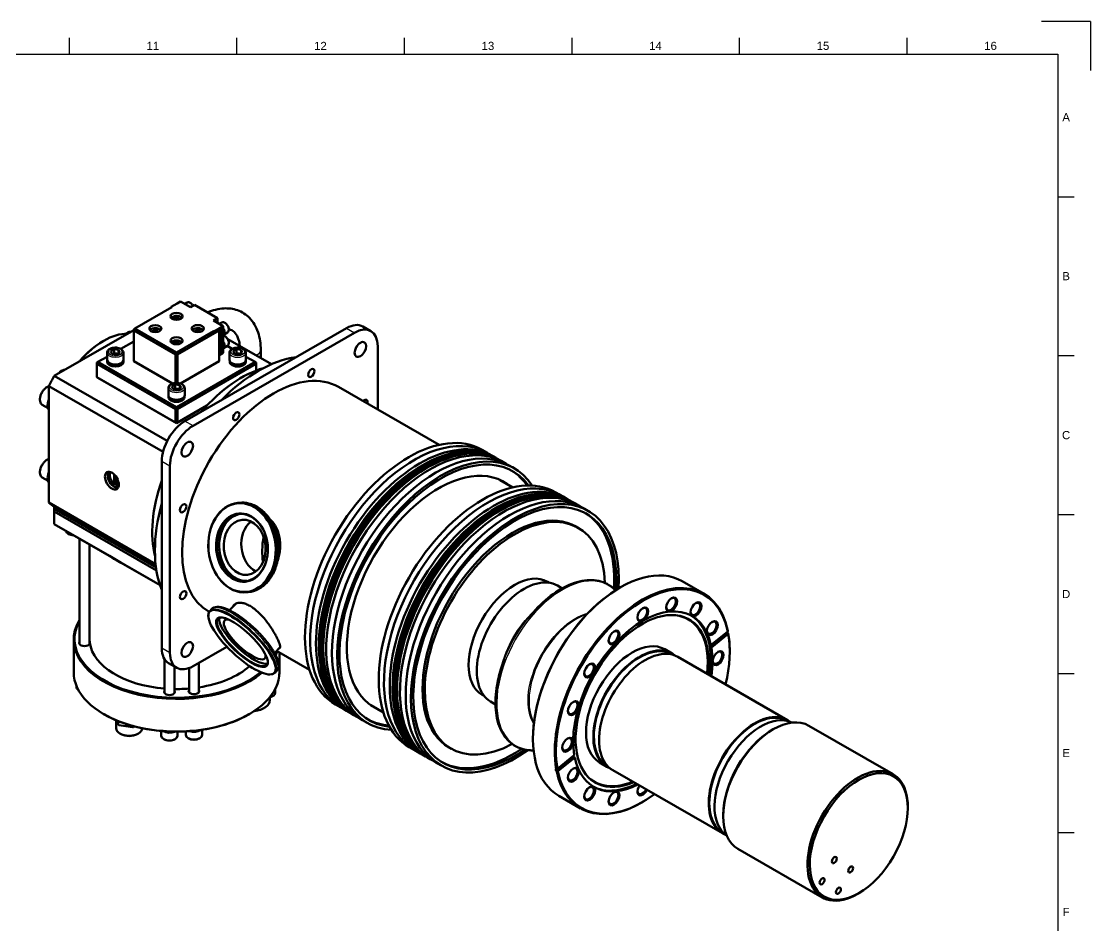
# Model space of a CAD drawing. Header units: millimetres. Extents: x 0 to 841, y 0 to 594.
# Drawn here: x 513.5 to 841, y 317.2 to 594 of the extents above; entities that cross this region are included whole.
import ezdxf
from ezdxf.enums import TextEntityAlignment as Align

# ---------------------------------------------------------------- set-up
doc = ezdxf.new("R2010")
doc.units = ezdxf.units.MM
doc.header["$LTSCALE"] = 0.75
for name, color, linetype, lineweight in [('Border', 7, 'Continuous', 25), ('Visible', 7, 'Continuous', 50), ('Visible Narrow', 7, 'Continuous', 25)]:
    doc.layers.add(name, color=color, linetype=linetype, lineweight=lineweight)
doc.styles.add('FusionTitle', font='')
doc.styles.get('FusionTitle').set_extended_font_data('Arial Unicode MS')

# ---------------------------------------------------------------- blocks, each defined once
blk = doc.blocks.new('ISO_A1_SHEET')
at = {"layer": 'Border'}
for p, q in [((841, 594), (826, 594)), ((841, 594), (841, 579)), ((528.125, 589), (528.125, 584)), ((579.4375, 589), (579.4375, 584)), ((630.75, 589), (630.75, 584)), ((682.0625, 589), (682.0625, 584)), ((733.375, 589), (733.375, 584)), ((784.6875, 589), (784.6875, 584)), ((20, 584), (831, 584)), ((831, 584), (831, 10)), ((831, 540.333333), (836, 540.333333)), ((831, 491.666666), (836, 491.666666)), ((831, 443), (836, 443)), ((831, 394.333333), (836, 394.333333)), ((831, 345.666667), (836, 345.666667))]:
    blk.add_line(p, q, dxfattribs=at)
at = {"layer": 'Border', "style": 'FusionTitle'}
for s, p in [('11', (553.78125, 586.5)), ('12', (605.09375, 586.5)), ('13', (656.40625, 586.5)), ('14', (707.71875, 586.5)), ('15', (759.03125, 586.5)), ('16', (810.34375, 586.5)), ('A', (833.5, 564.666666)), ('B', (833.5, 516)), ('C', (833.5, 467.333333)), ('D', (833.5, 418.666667)), ('E', (833.5, 370)), ('F', (833.5, 321.333333))]:
    blk.add_text(s, height=2.5, dxfattribs=at).set_placement(p, align=Align.MIDDLE)

msp = doc.modelspace()

# ---------------------------------------------------------------- linework, layer by layer
at = {"layer": 'Visible', "extrusion": (-0.707107, -0.407196, 0.578093)}
for p, q in [((561.19, 507.59), (562.25, 508.2)), ((562.25, 508.2), (565.26, 506.47)), ((563.51, 507.47), (564.24, 507.89)), ((559.6, 506.47), (548.29, 499.95)), ((559.42, 506.57), (561.19, 507.59)), ((559.6, 506.47), (559.42, 506.57)), ((559.42, 506.36), (559.42, 506.57)), ((565.26, 506.47), (566.5, 507.18)), ((566.5, 507.18), (573.57, 503.11)), ((560.33, 503.22), (560.21, 502.73)), ((560.21, 502.73), (560.27, 502.7)), ((561.13, 503.41), (560.33, 503.22)), ((560.33, 503.22), (560.33, 502.69)), ((561.13, 503.41), (561.13, 502.62)), ((561.82, 503.1), (561.13, 503.41)), ((561.72, 502.69), (561.82, 503.1)), ((573.57, 503.11), (572.33, 502.39)), ((572.33, 502.39), (575.33, 500.66)), ((573.57, 501.68), (573.57, 503.11)), ((574.12, 501.36), (574.85, 501.79)), ((523.58, 485.46), (547.93, 499.49)), ((547.93, 499.75), (548.29, 499.95)), ((547.93, 499.34), (547.93, 499.75)), ((560.66, 492.01), (547.93, 499.34)), ((547.93, 499.34), (547.93, 489.94)), ((548.29, 499.95), (561.02, 492.62)), ((553.83, 499.48), (553.71, 498.99)), ((553.71, 498.99), (553.77, 498.96)), ((554.63, 499.67), (553.83, 499.48)), ((553.83, 499.48), (553.83, 498.95)), ((554.63, 499.67), (554.63, 498.87)), ((555.32, 499.36), (554.63, 499.67)), ((555.22, 498.95), (555.32, 499.36)), ((561.02, 492.62), (572.33, 499.14)), ((574.1, 499.34), (561.37, 492.01)), ((613.09, 500.1), (563.6, 471.6)), ((615.57, 498.67), (566.07, 470.17)), ((566.83, 499.48), (566.71, 498.99)), ((566.71, 498.99), (566.77, 498.96)), ((567.63, 499.67), (566.83, 499.48)), ((566.83, 499.48), (566.83, 498.95)), ((567.63, 499.67), (567.63, 498.87)), ((568.32, 499.36), (567.63, 499.67)), ((568.22, 498.95), (568.32, 499.36)), ((572.51, 499.03), (572.33, 499.14)), ((572.33, 499.14), (572.51, 498.83)), ((574.27, 500.05), (572.51, 499.03)), ((572.51, 498.83), (574.1, 499.75)), ((572.51, 499.03), (572.51, 498.83)), ((574.1, 499.75), (574.1, 499.34)), ((574.1, 489.94), (574.1, 499.34)), ((575.33, 500.66), (574.27, 500.05)), ((574.63, 499.85), (574.27, 500.05)), ((574.27, 491.88), (574.27, 500.05)), ((575.33, 500.26), (574.63, 499.85)), ((574.63, 499.85), (574.63, 492.08)), ((575.33, 500.66), (575.33, 500.26)), ((575.33, 500.26), (575.33, 492.49)), ((575.56, 499.45), (575.33, 499.47)), ((575.36, 498.04), (576.6, 498.75)), ((618.08, 500.59), (620.56, 499.16)), ((538.5, 496.08), (538.68, 496.19)), ((547.93, 496.04), (543.93, 493.74)), ((560.33, 495.74), (560.21, 495.24)), ((560.21, 495.24), (560.27, 495.22)), ((561.13, 495.92), (560.33, 495.74)), ((560.33, 495.74), (560.33, 495.2)), ((561.13, 495.92), (561.13, 495.13)), ((561.82, 495.62), (561.13, 495.92)), ((561.72, 495.21), (561.82, 495.62)), ((575.56, 495.36), (575.33, 495.39)), ((575.36, 493.95), (576.6, 494.66)), ((578.1, 493.74), (576.54, 494.63)), ((576.71, 496.71), (590.07, 489.02)), ((622.64, 475.18), (622.64, 494.57)), ((539.77, 491.34), (536.97, 489.73)), ((539.77, 490.39), (539.77, 492.53)), ((541.89, 493.64), (540.87, 493.05)), ((540.87, 493.05), (541.25, 492.25)), ((541.25, 492.25), (542.64, 492.04)), ((541.89, 492.41), (541.53, 492.21)), ((543.29, 493.43), (541.89, 493.64)), ((541.89, 492.41), (541.89, 493.64)), ((542.59, 492.31), (541.89, 492.41)), ((542.59, 492.31), (543, 492.24)), ((542.64, 492.04), (543.66, 492.62)), ((543.66, 492.62), (543.29, 493.43)), ((543.29, 492.41), (543.29, 493.43)), ((544.77, 490.39), (544.77, 492.53)), ((561.02, 492.21), (560.66, 492.01)), ((560.66, 483.32), (560.66, 492.01)), ((561.02, 492.62), (561.02, 492.21)), ((561.37, 492.01), (561.02, 492.21)), ((561.37, 492.01), (561.37, 483.32)), ((574.1, 491.78), (574.27, 491.88)), ((574.27, 491.88), (575.33, 492.49)), ((574.27, 491.88), (574.63, 492.08)), ((574.63, 492.08), (575.33, 492.49)), ((575.33, 492.49), (575.33, 492.49)), ((577.27, 490.39), (577.27, 492.53)), ((579.39, 493.64), (578.37, 493.05)), ((578.37, 493.05), (578.75, 492.25)), ((578.75, 492.25), (580.14, 492.04)), ((579.39, 492.41), (579.03, 492.21)), ((580.79, 493.43), (579.39, 493.64)), ((579.39, 492.41), (579.39, 493.64)), ((580.09, 492.31), (579.39, 492.41)), ((580.09, 492.31), (580.5, 492.24)), ((580.14, 492.04), (581.16, 492.62)), ((581.16, 492.62), (580.79, 493.43)), ((580.79, 492.41), (580.79, 493.43)), ((582.27, 490.39), (582.27, 492.53)), ((585.06, 489.73), (582.27, 491.34)), ((586.82, 493.36), (586.82, 490.89)), ((536.97, 489.73), (536.62, 489.53)), ((536.62, 489.12), (536.62, 489.53)), ((560.66, 475.27), (536.62, 489.12)), ((536.62, 489.12), (536.62, 485.03)), ((536.97, 489.73), (561.02, 475.89)), ((539.8, 490.16), (539.8, 489.73)), ((544.74, 490.16), (544.74, 489.73)), ((547.93, 489.94), (547.93, 489.94)), ((559.76, 483.12), (547.93, 489.94)), ((547.93, 489.94), (548.29, 489.73)), ((559.76, 483.12), (548.29, 489.73)), ((561.02, 475.89), (585.06, 489.73)), ((585.41, 489.12), (561.37, 475.27)), ((574.1, 489.94), (562.27, 483.12)), ((573.74, 489.73), (562.27, 483.12)), ((573.74, 489.73), (574.1, 489.94)), ((574.1, 489.94), (574.1, 489.94)), ((577.3, 490.16), (577.3, 489.73)), ((582.24, 490.16), (582.24, 489.73)), ((585.41, 489.53), (585.06, 489.73)), ((585.41, 489.53), (585.41, 489.12)), ((585.41, 487.1), (585.41, 489.12)), ((558.17, 465.54), (523.58, 485.46)), ((536.62, 485.03), (536.62, 485.03)), ((536.62, 485.03), (560.66, 471.19)), ((536.62, 485.03), (536.97, 484.83)), ((561.02, 470.98), (536.97, 484.83)), ((556.9, 462.2), (521.95, 482.33)), ((521.95, 446.65), (521.95, 482.33)), ((558.52, 479.59), (558.52, 481.73)), ((560.64, 482.84), (559.62, 482.26)), ((559.62, 482.26), (560, 481.45)), ((560, 481.45), (561.39, 481.24)), ((560.64, 481.62), (560.28, 481.41)), ((562.04, 482.63), (560.64, 482.84)), ((560.64, 481.62), (560.64, 482.84)), ((561.34, 481.51), (560.64, 481.62)), ((561.34, 481.51), (561.75, 481.45)), ((561.39, 481.24), (562.41, 481.83)), ((562.41, 481.83), (562.04, 482.63)), ((562.04, 481.61), (562.04, 482.63)), ((563.52, 479.59), (563.52, 481.73)), ((610.66, 482.08), (641.46, 464.34)), ((558.55, 479.37), (558.55, 478.93)), ((563.49, 479.37), (563.49, 478.93)), ((521.72, 475.6), (519.9, 476.64)), ((521.95, 475.73), (521.66, 475.56)), ((561.02, 475.48), (560.66, 475.27)), ((560.66, 471.19), (560.66, 475.27)), ((570.35, 476.35), (561.02, 470.98)), ((561.02, 475.89), (561.02, 475.48)), ((561.37, 475.27), (561.02, 475.48)), ((561.37, 471.19), (570.35, 476.36)), ((561.37, 475.27), (561.37, 471.19)), ((560.66, 471.19), (561.02, 470.98)), ((561.02, 470.98), (561.37, 471.19)), ((561.02, 470.98), (561.02, 470.98)), ((656.23, 461.89), (654.64, 462.81)), ((556.53, 459.35), (556.53, 402.12)), ((658.89, 460.36), (658, 460.87)), ((660.26, 459.57), (661.15, 459.06)), ((541.93, 452.24), (541.93, 455.29)), ((559, 457.92), (559, 400.69)), ((662.92, 458.04), (664.51, 457.13)), ((521.72, 453.32), (519.9, 454.36)), ((521.95, 453.45), (521.66, 453.28)), ((540.55, 455), (540.55, 455.21)), ((542.46, 452.34), (542.11, 452.14)), ((542.46, 454.67), (542.46, 452.34)), ((542.64, 454.4), (542.64, 451.84)), ((664.05, 451.33), (660.18, 453.56)), ((678.83, 448.88), (677.23, 449.8)), ((554.62, 427.84), (521.95, 446.65)), ((523.54, 444.77), (523.54, 445.48)), ((554.65, 427.57), (523.54, 445.48)), ((579.84, 446.59), (580.36, 446.64)), ((681.48, 447.36), (680.59, 447.86)), ((682.86, 446.56), (683.74, 446.05)), ((523.54, 443.95), (523.54, 444.77)), ((554.74, 426.8), (523.54, 444.77)), ((523.54, 443.95), (523.54, 440.07)), ((554.88, 425.9), (523.54, 443.95)), ((685.51, 445.03), (687.1, 444.12)), ((540.46, 430.32), (523.54, 440.07)), ((556, 421.37), (523.54, 440.07)), ((523.54, 440.07), (523.54, 440.07)), ((683.4, 439.33), (684.1, 438.92)), ((531.35, 435.57), (531.35, 403.31)), ((534.35, 433.84), (534.35, 403.31)), ((534.39, 433.82), (534.39, 404.91)), ((540.46, 430.32), (544.1, 428.23)), ((556, 421.37), (544.1, 428.23)), ((715.91, 422.59), (722.59, 418.75)), ((582.49, 419.21), (583.01, 419.26)), ((674.62, 422.45), (675.2, 422.12)), ((677.7, 421.26), (679.16, 420.42)), ((696.71, 420.57), (696.89, 420.68)), ((571.19, 413.47), (571.71, 414.02)), ((579.14, 415.72), (577.23, 413.7)), ((668.43, 411.06), (670.22, 413.07)), ((570.78, 411.75), (570.77, 411.91)), ((729.85, 406.82), (724.49, 402.5)), ((729.89, 407.2), (724.71, 403.02)), ((730.03, 406.48), (724.84, 402.3)), ((729.85, 406.82), (730.03, 406.72)), ((729.89, 407.44), (729.89, 407.2)), ((730.03, 406.72), (730.03, 406.48)), ((529.52, 404.71), (529.52, 394.73)), ((724.71, 403.02), (724.35, 403.23)), ((566.07, 396.59), (576.42, 402.55)), ((592.75, 402.39), (591.05, 400.6)), ((591.69, 401.26), (601.78, 395.45)), ((592.52, 400.79), (592.52, 394.73)), ((710.58, 401.75), (712.81, 400.46)), ((712.68, 400.25), (712.87, 400.14)), ((724.84, 402.3), (724.49, 402.5)), ((730.47, 401.13), (730.47, 401.33)), ((557.36, 398.75), (557.36, 388.33)), ((558.61, 397.53), (561.08, 396.1)), ((560.36, 396.52), (560.36, 388.33)), ((567.85, 397.61), (567.85, 388.57)), ((661.41, 398.87), (660.57, 396.31)), ((714.57, 399.45), (748.16, 380.1)), ((564.85, 396.01), (564.85, 388.57)), ((589.44, 394.05), (589.6, 394.05)), ((591.14, 394.55), (591.67, 395.1)), ((592.54, 395.2), (592.54, 394.59)), ((530.35, 390.59), (530.35, 390.26)), ((589.64, 387.07), (589.64, 386.22)), ((590.46, 387.38), (590.53, 387.42)), ((591.26, 389.66), (591.26, 388.43)), ((654.66, 387.79), (655.24, 387.46)), ((611.32, 383.9), (609.73, 384.82)), ((624.37, 382.44), (620.51, 384.67)), ((657.24, 385.73), (658.7, 384.89)), ((538.83, 381.85), (538.66, 381.96)), ((542.52, 377.6), (542.52, 380.02)), ((542.66, 379.86), (542.6, 379.99)), ((583.2, 381.85), (583.38, 381.96)), ((613.97, 382.37), (613.09, 382.88)), ((615.35, 381.58), (616.24, 381.07)), ((618, 380.05), (619.59, 379.14)), ((543.22, 378.66), (542.66, 379.86)), ((545.48, 378.23), (543.39, 378.56)), ((547.58, 377.91), (545.48, 378.23)), ((548.14, 378.13), (547.82, 377.95)), ((556.36, 376.73), (556.36, 375.28)), ((568.85, 377.11), (568.85, 375.53)), ((743.43, 377.06), (743.78, 377.26)), ((748.04, 379.89), (748.23, 379.78)), ((754.69, 378.36), (780.5, 363.5)), ((544.04, 375.77), (543.68, 375.97)), ((549, 375.77), (549.36, 375.97)), ((557.15, 374.23), (557.08, 374.27)), ((560.56, 374.23), (560.63, 374.27)), ((561.36, 376.53), (561.36, 375.28)), ((563.85, 376.61), (563.85, 375.53)), ((564.64, 374.47), (564.57, 374.51)), ((568.05, 374.47), (568.12, 374.51)), ((670.19, 374.52), (670.19, 374.32)), ((633.91, 370.89), (632.32, 371.81)), ((644.47, 371.73), (645.18, 371.32)), ((636.56, 369.36), (635.68, 369.87)), ((637.94, 368.57), (638.83, 368.06)), ((640.59, 367.04), (642.19, 366.13)), ((677.28, 364.46), (682.64, 368.78)), ((677.67, 365.12), (682.86, 369.3)), ((677.81, 364.4), (683, 368.58)), ((683, 368.58), (682.64, 368.78)), ((690.62, 367.08), (692.85, 365.8)), ((677.15, 365.19), (677.32, 365.08)), ((677.28, 364.46), (677.46, 364.36)), ((677.32, 365.08), (677.67, 365.12)), ((677.46, 364.36), (677.81, 364.4)), ((692.97, 366.02), (693.16, 365.91)), ((694.61, 364.78), (728.2, 345.44)), ((678.08, 356.91), (684.76, 353.06)), ((703.95, 355.08), (703.78, 354.98)), ((728.46, 351.07), (728.46, 350.66)), ((785.03, 353.1), (785.03, 353.51)), ((728.33, 345.66), (728.51, 345.55)), ((732.98, 340.67), (758.79, 325.8)), ((770.06, 327.11), (769.71, 326.91))]:
    msp.add_line(p, q, dxfattribs=at)
at = {"layer": 'Visible'}
for centre, major_axis, ratio, start_param, end_param in [((561.02, 503.69), (1.87, 0), 0.575862, 3.141593, 9.424778), ((613.09, 491.92), (4.99, 8.67), 0.578093, 0, 0.783464), ((538.74, 477.62), (11.35, 19.71), 0.578093, 0.311839, 1.25509), ((574.49, 499.56), (-0.87, 1.52), 0.578093, 3.113713, 4.744136), ((574.49, 499.56), (-0.82, 1.43), 0.578093, 4.515678, 4.685381), ((574.1, 499.33), (1.73, 2.62), 0.309257, -1.302743, -1.214551), ((574.49, 499.56), (-0.82, 1.43), 0.578093, 3.172468, 4.322019), ((574.49, 499.56), (1.73, 2.62), 0.309257, -1.547645, -1.40821), ((538.57, 477.72), (11.23, 19.5), 0.578093, 0.787332, 1.257659), ((574.49, 495.47), (-0.87, 1.52), 0.578093, 3.113713, 4.744136), ((574.49, 495.47), (-0.82, 1.43), 0.578093, 4.515678, 4.685381), ((574.1, 495.24), (1.73, 2.62), 0.309257, -1.302743, -1.214551), ((574.49, 495.47), (-0.82, 1.43), 0.578093, 3.172468, 4.322019), ((574.49, 495.47), (1.73, 2.62), 0.309257, -1.547645, -1.40821), ((614.86, 494.99), (1.25, 2.17), 0.578093, 4.557578, 4.8672), ((590.82, 447.63), (19.84, 34.45), 0.578093, 0, 3.141418), ((586.22, 450.28), (22.46, 39), 0.578093, 0.416974, 1.149955), ((580.99, 453.29), (19.34, 33.58), 0.578093, 0.537341, 1.248202), ((524.21, 477.91), (1.88, 3.27), 0.578093, 1.797593, 2.470374), ((524.21, 477.91), (1.88, 3.27), 0.578093, 2.643494, 2.910928), ((563.6, 463.42), (4.99, 8.67), 0.578093, 0.783464, 2.354261), ((637.81, 420.57), (22.46, 39), 0.578093, 0, 3.141593), ((640.46, 419.05), (22.46, 39), 0.578093, 0, 3.141593), ((561.83, 464.45), (1.25, 2.17), 0.578093, 4.557578, 4.8672), ((638.69, 420.07), (22.46, 39), 0.578093, -0.039218, 3.180811), ((642.05, 418.13), (22.46, 39), 0.578093, -0.286188, 3.427781), ((642.05, 418.13), (21.96, 38.13), 0.578093, -0.251551, 3.393144), ((524.21, 455.63), (1.88, 3.27), 0.578093, 1.797593, 2.470374), ((541.88, 453.77), (-1.37, 2.38), 0.578093, 0.040991, 3.100602), ((641.34, 418.54), (19.86, 34.49), 0.578093, -0.050131, 3.191723), ((641.34, 418.54), (21.96, 38.13), 0.578093, -0.270321, -0.01604), ((524.21, 455.63), (1.88, 3.27), 0.578093, 2.643494, 2.910928), ((542.81, 454.31), (-1.37, 2.38), 0.578093, 2.162155, 2.269783), ((580.99, 453.29), (19.34, 33.58), 0.578093, 1.887217, 2.604251), ((660.4, 407.56), (22.46, 39), 0.578093, 0, 3.141593), ((663.05, 406.04), (22.46, 39), 0.578093, 0, 3.141593), ((639.93, 419.35), (19.86, 34.49), 0.578093, -0.050131, -0.035472), ((542.28, 454.01), (-1.22, 2.12), 0.578093, 2.566726, 2.997943), ((661.28, 407.06), (22.46, 39), 0.578093, -0.039218, 3.180811), ((541.75, 475.89), (17.72, 30.76), 0.578093, 3.016313, 3.113511), ((586.22, 450.28), (22.46, 39), 0.578093, 1.987053, 2.721469), ((581.08, 432.89), (-1.31, 13.56), 0.754461, 4.712389, 10.995574), ((664.64, 405.12), (22.46, 39), 0.578093, -0.869546, 4.049452), ((664.64, 405.12), (21.96, 38.13), 0.578093, -0.872123, 4.02183), ((663.94, 405.53), (19.46, 33.8), 0.578093, 0, 3.141593), ((664.64, 405.12), (19.46, 33.8), 0.578093, -0.75301, 3.894602), ((581.18, 432.9), (-1, 10.28), 0.754461, -1.570796, 4.712389), ((663.94, 405.53), (21.96, 38.13), 0.578093, -0.8727, -0.01604), ((581.9, 432.97), (-0.82, 8.44), 0.754461, 4.712389, 10.995574), ((696.99, 389.75), (18.91, 32.84), 0.578093, 0, 3.141593), ((667.47, 403.49), (10.23, 17.76), 0.578093, 0, 3.141593), ((703.85, 385.8), (18.79, 32.63), 0.578093, -0.577702, 2.53733), ((703.85, 385.8), (15.06, 26.15), 0.578093, -0.574412, 2.53404), ((712.49, 415.58), (1.05, 1.82), 0.578093, 2.411919, 7.012859), ((719.96, 414.11), (1.05, 1.82), 0.578093, 2.411919, 7.012859), ((581.08, 403.93), (-9.89, 9.37), 0.313716, 1.57079632679492, 7.853981633974507), ((703.64, 385.92), (14.38, 24.98), 0.578093, -0.9324, 3.798677), ((703.67, 412.53), (1.05, 1.82), 0.578093, 2.411919, 7.012859), ((561.02, 404.71), (31.5, 0), 0.575862, 2.798815, 5.691605), ((581.18, 404.03), (-7.49, 7.1), 0.313716, -0.316044, 3.457637), ((581.9, 404.79), (-6.15, 5.83), 0.313716, -0.376643, 3.518236), ((703.43, 386.04), (14.33, 24.88), 0.578093, -0.929576, 0.253693), ((724.96, 408.35), (1.05, 1.82), 0.578093, 2.411919, 7.012859), ((533.27, 407.98), (-1.62, 0), 0.575862, 2.29374, 2.329165), ((694.86, 405.43), (1.05, 1.82), 0.578093, 2.411919, 7.012859), ((703.85, 385.8), (18.79, 32.63), 0.578093, -1.097043, -0.604263), ((532.85, 403.67), (1.62, 0), 0.575862, 2.746802, 6.677976), ((703.5, 386), (15.06, 26.15), 0.578093, -0.607553, -0.574412), ((563.6, 406.19), (4.99, 8.67), 0.578093, 2.354261, 3.141593), ((561.83, 403.13), (1.25, 2.17), 0.578093, 4.557578, 4.8672), ((561.02, 404.71), (-31.5, 0), 0.575862, 2.874792, 2.943729), ((702.83, 383.13), (9.98, 17.33), 0.578093, -0.088333, 3.229925), ((702.83, 383.13), (9.86, 17.12), 0.578093, 0, 3.141593), ((704.59, 382.11), (9.98, 17.33), 0.578093, 0, 3.141593), ((703.85, 385.8), (15.06, 26.15), 0.578093, -0.965206, -0.607553), ((726.71, 399.17), (1.05, 1.82), 0.578093, 2.411919, 7.012859), ((687.39, 395.35), (1.05, 1.82), 0.578093, 2.411919, 7.012859), ((561.02, 394.73), (-31.5, 0), 0.575862, 0, 3.141593), ((532.85, 390.26), (2.5, 0), 0.575862, 3.141593, 3.848758), ((558.86, 388.69), (1.62, 0), 0.575862, 2.746802, 6.677976), ((566.35, 388.93), (1.62, 0), 0.575862, 2.746802, 6.677976), ((588.76, 388.35), (-2.4, 0), 0.575862, 1.906386, 2.360047), ((588.76, 388.43), (-2.5, 0), 0.575862, 1.900967, 3.141593), ((583.64, 386.22), (-6, 0), 0.575862, 1.762042, 3.141593), ((639.93, 419.35), (19.86, 34.49), 0.578093, 3.177065, 3.191723), ((682.39, 383.84), (1.05, 1.82), 0.578093, 2.411919, 7.012859), ((561.02, 394.53), (31.25, 0), 0.575862, 3.923138, 5.50164), ((641.34, 418.54), (21.96, 38.13), 0.578093, 3.157633, 3.411914), ((738.18, 362.77), (9.86, 17.12), 0.578093, 0, 3.141593), ((738.18, 362.77), (9.98, 17.33), 0.578093, -0.088333, 3.229925), ((739.95, 361.76), (9.98, 17.33), 0.578093, 0.041218, 3.100375), ((546.52, 377.6), (4, 0), 0.575862, 3.141593, 6.275133), ((558.86, 377.65), (2.5, 0), 0.575862, 3.88374, 5.394039), ((558.86, 377.65), (2.47, 0), 0.575862, 3.898255, 5.379525), ((566.35, 377.9), (2.5, 0), 0.575862, 4.150004, 5.639821), ((566.35, 377.9), (2.47, 0), 0.575862, 4.164811, 5.625014), ((743.48, 359.72), (10.6, 18.41), 0.578093, 0.787332, 2.354261), ((546.52, 377.19), (-3.5, 0), 0.575862, 0.781546, 2.360047), ((558.86, 375.28), (2.5, 0), 0.575862, 3.141593, 6.283185), ((558.86, 375.2), (-2.4, 0), 0.575862, 0.781546, 2.360047), ((566.35, 375.53), (2.5, 0), 0.575862, 3.141593, 6.283185), ((566.35, 375.45), (2.4, 0), 0.575862, 3.923138, 5.50164), ((680.64, 372.64), (1.05, 1.82), 0.578093, 2.411919, 7.012859), ((663.94, 405.53), (21.96, 38.13), 0.578093, 3.157633, 4.014292), ((703.5, 386), (15.06, 26.15), 0.578093, 2.553462, 2.567181), ((703.85, 385.8), (15.06, 26.15), 0.578093, 2.567181, 3.854669), ((703.85, 385.8), (18.79, 32.63), 0.578093, 2.563891, 4.061131), ((682.39, 363.46), (1.05, 1.82), 0.578093, 2.411919, 7.012859), ((703.43, 386.04), (14.33, 24.88), 0.578093, 2.8879, 3.793732), ((769.65, 344.65), (10.85, 18.85), 0.578093, -0.787332, 3.928925), ((687.39, 357.69), (1.05, 1.82), 0.578093, 2.411919, 7.012859), ((694.86, 356.22), (1.05, 1.82), 0.578093, 2.411919, 7.012859), ((703.67, 359.27), (1.05, 1.82), 0.578093, 2.411919, 4.834381)]:
    msp.add_ellipse(centre, major_axis=major_axis, ratio=ratio, start_param=start_param, end_param=end_param, dxfattribs=at)
for centre, major_axis in [((554.52, 499.95), (-1.87, 0)), ((567.52, 499.95), (-1.88, 0)), ((561.02, 496.21), (-1.88, 0))]:
    msp.add_ellipse(centre, major_axis=major_axis, ratio=0.575862, dxfattribs=at)
at = {"layer": 'Visible', "extrusion": (2e-16, 0, -1)}
for centre, major_axis, ratio, start_param, end_param in [((615.57, 490.5), (4.99, 8.67), 0.578093, -0.783464, 0.787332), ((561.02, 480.81), (1.25, 0), 0.575862, -1.308997, -0.991504), ((566.07, 462), (4.99, 8.67), 0.578093, 3.928925, 5.499721), ((566.07, 404.77), (4.99, 8.67), 0.578093, 2.358128, 3.928925)]:
    msp.add_ellipse(centre, major_axis=major_axis, ratio=ratio, start_param=start_param, end_param=end_param, dxfattribs=at)
at = {"layer": 'Visible', "extrusion": (0, 2e-16, -1)}
for centre, major_axis, ratio, start_param, end_param in [((617.34, 493.56), (1.25, 2.17), 0.578093, 3.141593, 9.424778), ((542.27, 491.61), (-1.25, 0), 0.575862, 1.832596, 2.150088), ((564.3, 463.02), (1.25, 2.17), 0.578093, 3.141593, 9.424778), ((637.45, 420.78), (22.36, 38.82), 0.578093, 3.421374, 6.003404), ((659.37, 408.16), (22.36, 38.82), 0.578093, 3.21676, 6.208018), ((703.67, 385.9), (18.91, 32.84), 0.578093, 3.745768, 6.860975), ((561.02, 404.91), (-26.62, 0), 0.575862, -1.432984, -0.076452), ((564.3, 401.7), (1.25, 2.17), 0.578093, 3.141593, 9.424778), ((700.6, 384.42), (9.98, 17.33), 0.578093, 3.141593, 6.283185), ((561.02, 404.91), (26.63, 0), 0.575862, 0.572351, 1.311359), ((583.79, 394.59), (-8.75, 0), 0.575862, 3.141593, 3.248344), ((703.67, 385.9), (18.91, 32.84), 0.578093, 2.354261, 3.719382)]:
    msp.add_ellipse(centre, major_axis=major_axis, ratio=ratio, start_param=start_param, end_param=end_param, dxfattribs=at)
at = {"layer": 'Visible', "extrusion": (1e-16, 0, -1)}
for centre, major_axis, start_param, end_param in [((542.27, 491.61), (1.25, 0), 4.105178, 4.974188), ((579.77, 490.39), (2.5, 0), 0, 3.141593), ((543.46, 378.69), (-0.25, 0), -1.308997, -0.261799)]:
    msp.add_ellipse(centre, major_axis=major_axis, ratio=0.575862, start_param=start_param, end_param=end_param, dxfattribs=at)
at = {"layer": 'Visible', "extrusion": (1e-16, -2e-16, -1)}
msp.add_ellipse((579.77, 491.61), major_axis=(1.25, 0), ratio=0.575862, start_param=4.105178, end_param=4.974188, dxfattribs=at)
at = {"layer": 'Visible', "extrusion": (1e-16, 2e-16, -1)}
for centre, major_axis, ratio, start_param, end_param in [((579.77, 491.61), (1.25, 0), 0.575862, -1.308997, -0.991504), ((542.27, 489.73), (-2.47, 0), 0.575862, 3.141593, 6.283185), ((561.02, 478.93), (2.47, 0), 0.575862, 0, 3.141593), ((587.29, 433.49), (-0.82, 8.44), 0.754461, 3.578818, 5.84596), ((720.14, 414.01), (1.17, 2.04), 0.578093, 3.141593, 9.424778), ((703.85, 412.43), (1.17, 2.04), 0.578093, 3.141593, 9.424778), ((725.13, 408.25), (1.17, 2.04), 0.578093, 3.141593, 9.424778), ((726.89, 399.06), (1.17, 2.04), 0.578093, 3.141593, 9.424778), ((687.56, 395.25), (1.17, 2.04), 0.578093, 3.141593, 9.424778), ((583.79, 395.2), (-8.75, 0), 0.575862, 3.062377, 3.220808), ((547.64, 378.05), (-0.25, 0), 0.575862, 3.926991, 4.974188), ((680.82, 372.54), (1.17, 2.04), 0.578093, 3.141593, 9.424778), ((703.5, 386), (18.91, 32.84), 0.578093, 3.719382, 3.745768), ((682.57, 363.35), (1.17, 2.04), 0.578093, 3.141593, 9.424778), ((762.5, 337.24), (0.528, 0.917), 0.578093, 3.141593, 9.424778), ((767.5, 334.34), (0.528, 0.917), 0.578093, 3.141593, 9.424778), ((758.75, 330.74), (0.528, 0.917), 0.578093, 3.141593, 9.424778), ((763.75, 327.84), (0.528, 0.917), 0.578093, 3.141593, 9.424778)]:
    msp.add_ellipse(centre, major_axis=major_axis, ratio=ratio, start_param=start_param, end_param=end_param, dxfattribs=at)
at = {"layer": 'Visible', "extrusion": (1e-16, 3e-16, -1)}
for centre, major_axis, ratio, start_param, end_param in [((542.27, 490.39), (-2.5, 0), 0.575862, 3.141593, 6.283185), ((525.06, 477.42), (-7.79, 0.57), 0.233713, -1.177296, -1.122813), ((633.78, 422.9), (22.46, 39), 0.578093, 3.102375, 6.322403), ((636.43, 421.37), (22.46, 39), 0.578093, 3.111006, 6.313772), ((656.37, 409.89), (22.46, 39), 0.578093, 3.102375, 6.322403)]:
    msp.add_ellipse(centre, major_axis=major_axis, ratio=ratio, start_param=start_param, end_param=end_param, dxfattribs=at)
at = {"layer": 'Visible', "extrusion": (0, 3e-16, -1)}
msp.add_ellipse((579.77, 489.73), major_axis=(2.47, 0), ratio=0.575862, start_param=0, end_param=3.141593, dxfattribs=at)
at = {"layer": 'Visible', "extrusion": (1e-16, 1e-16, -1)}
for centre, major_axis, ratio, start_param, end_param in [((541.75, 475.89), (17.72, 30.76), 0.578093, 4.590977, 4.690608), ((636.43, 421.37), (22.36, 38.82), 0.578093, 3.183712, 6.241066), ((636.78, 421.17), (22.36, 38.82), 0.578093, 3.21676, 6.208018), ((542.28, 454.01), (-1.22, 2.12), 0.578093, 4.127512, 6.139536), ((659.02, 408.36), (22.36, 38.82), 0.578093, 3.183712, 6.241066), ((542.45, 454.11), (-1.35, 2.34), 0.578093, 3.477077, 3.73602), ((660.05, 407.77), (22.36, 38.82), 0.578093, 3.421374, 6.003404), ((602.91, 440.67), (11.04, 19.17), 0.578093, 3.745438, 4.165738), ((581.17, 404.01), (-9.98, 9.46), 0.313716, -0.336722, 3.478315), ((561.02, 404.91), (-31.25, 0), 0.575862, 3.742309, 6.602791), ((581.9, 404.79), (-7.49, 7.1), 0.313716, 3.303527, 6.121251), ((695.04, 405.33), (1.17, 2.04), 0.578093, 3.141593, 9.424778), ((703.5, 386), (18.91, 32.84), 0.578093, 0.593253, 0.604175)]:
    msp.add_ellipse(centre, major_axis=major_axis, ratio=ratio, start_param=start_param, end_param=end_param, dxfattribs=at)
at = {"layer": 'Visible', "extrusion": (-1e-16, 3e-16, -1)}
for centre, major_axis, ratio, start_param, end_param in [((602.32, 486.36), (0.69, 1.19), 0.578093, 3.141593, 9.424778), ((579.32, 473.11), (0.69, 1.19), 0.578093, 3.141593, 9.424778), ((525.06, 455.14), (-7.79, 0.57), 0.233713, -1.177296, -1.122813), ((563.06, 444.94), (0.69, 1.19), 0.578093, 3.141593, 9.424778)]:
    msp.add_ellipse(centre, major_axis=major_axis, ratio=ratio, start_param=start_param, end_param=end_param, dxfattribs=at)
at = {"layer": 'Visible', "extrusion": (2e-16, 2e-16, -1)}
for centre, major_axis, ratio, start_param, end_param in [((561.02, 480.81), (1.25, 0), 0.575862, 4.105178, 4.974188), ((561.02, 479.59), (2.5, 0), 0.575862, 0, 3.141593), ((618.58, 476.92), (0.69, 1.19), 0.578093, -1.185601, 1.185601), ((561.02, 440.07), (-26.63, 0), 0.575862, -0.882336, -0.68846), ((703.67, 385.9), (18.91, 32.84), 0.578093, 0.604175, 0.787332), ((561.02, 404.91), (-26.62, 0), 0.575862, 4.568027, 4.737092)]:
    msp.add_ellipse(centre, major_axis=major_axis, ratio=ratio, start_param=start_param, end_param=end_param, dxfattribs=at)
at = {"layer": 'Visible', "extrusion": (1e-16, 6e-16, -1)}
msp.add_ellipse((526.3, 476.71), major_axis=(-7.79, 0.57), ratio=0.233713, start_param=-0.995537, end_param=-0.949693, dxfattribs=at)
at = {"layer": 'Visible', "extrusion": (3e-16, 0, -1)}
for centre, start_param, end_param in [((632.19, 423.81), 3.141593, 6.283185), ((635.54, 421.88), 3.141593, 6.283185), ((654.78, 410.8), 3.141593, 6.283185), ((658.14, 408.87), 3.141593, 6.283185), ((659.02, 408.36), 3.111006, 6.313772)]:
    msp.add_ellipse(centre, major_axis=(22.46, 39), ratio=0.578093, start_param=start_param, end_param=end_param, dxfattribs=at)
at = {"layer": 'Visible', "extrusion": (2e-16, 3e-16, -1)}
for centre, major_axis, ratio, start_param, end_param in [((541.22, 453.39), (-1.5, 2.6), 0.578093, 1.570796326795551, 7.853981633975138), ((581.08, 432.89), (-1.01, 10.43), 0.754461, 3.141593, 9.424778)]:
    msp.add_ellipse(centre, major_axis=major_axis, ratio=ratio, start_param=start_param, end_param=end_param, dxfattribs=at)
at = {"layer": 'Visible', "extrusion": (0, 1e-16, -1)}
for centre, major_axis, start_param, end_param in [((542.45, 454.11), (-1.35, 2.34), -0.787332, -0.335484), ((712.67, 415.48), (1.17, 2.04), 3.141593, 9.424778), ((682.57, 383.74), (1.17, 2.04), 3.141593, 9.424778), ((695.04, 356.12), (1.17, 2.04), 3.141593, 9.424778)]:
    msp.add_ellipse(centre, major_axis=major_axis, ratio=0.578093, start_param=start_param, end_param=end_param, dxfattribs=at)
at = {"layer": 'Visible', "extrusion": (-2e-16, 7e-16, -1)}
msp.add_ellipse((526.3, 454.43), major_axis=(-7.79, 0.57), ratio=0.233713, start_param=-0.995537, end_param=-0.949693, dxfattribs=at)
at = {"layer": 'Visible', "extrusion": (-1e-16, 2e-16, -1)}
for centre, major_axis, ratio, start_param, end_param in [((581.17, 432.9), (-1.33, 13.69), 0.754461, 3.141593, 9.424778), ((561.02, 404.91), (31.25, 0), 0.575862, 0.210764, 0.259753)]:
    msp.add_ellipse(centre, major_axis=major_axis, ratio=ratio, start_param=start_param, end_param=end_param, dxfattribs=at)
at = {"layer": 'Visible', "extrusion": (2e-16, 1e-16, -1)}
for centre, major_axis, ratio, start_param, end_param in [((581.9, 432.97), (-1, 10.28), 0.754461, 3.187951, 6.236827), ((687.56, 357.59), (1.17, 2.04), 0.578093, 3.141593, 9.424778)]:
    msp.add_ellipse(centre, major_axis=major_axis, ratio=ratio, start_param=start_param, end_param=end_param, dxfattribs=at)
at = {"layer": 'Visible', "extrusion": (-3e-16, 2e-16, -1)}
msp.add_ellipse((664.64, 405.12), major_axis=(9.98, 17.33), ratio=0.578093, start_param=3.141593, end_param=6.283185, dxfattribs=at)
at = {"layer": 'Visible', "extrusion": (0, 4e-16, -1)}
for centre, major_axis, start_param, end_param in [((563.06, 418.35), (0.69, 1.19), 3.141593, 9.424778), ((703.85, 359.17), (1.17, 2.04), 1.461837, 4.821349)]:
    msp.add_ellipse(centre, major_axis=major_axis, ratio=0.578093, start_param=start_param, end_param=end_param, dxfattribs=at)
at = {"layer": 'Visible', "extrusion": (4e-16, 0, -1)}
msp.add_ellipse((696.82, 389.85), major_axis=(18.79, 32.63), ratio=0.578093, start_param=3.928925, end_param=5.495853, dxfattribs=at)
at = {"layer": 'Visible', "extrusion": (1e-16, 1e-16, -1)}
msp.add_ellipse((581.08, 403.93), major_axis=(-7.6, 7.21), ratio=0.313716, dxfattribs=at)
at = {"layer": 'Visible', "extrusion": (2e-16, -2e-16, -1)}
msp.add_ellipse((561.02, 404.91), major_axis=(-26.63, 0), ratio=0.575862, start_param=-0.076452, end_param=0, dxfattribs=at)
at = {"layer": 'Visible', "extrusion": (3e-16, 2e-16, -1)}
msp.add_ellipse((743.84, 359.52), major_axis=(10.85, 18.85), ratio=0.578093, start_param=3.141593, end_param=6.283185, dxfattribs=at)
at = {"layer": 'Visible', "extrusion": (4e-16, 1e-16, -1)}
msp.add_ellipse((770, 344.45), major_axis=(10.6, 18.41), ratio=0.578093, start_param=3.141593, end_param=9.424778, dxfattribs=at)
at = {"layer": 'Visible'}
for points, knots in [([(566.08, 506.94), (566, 507.09), (565.9, 507.23), (565.67, 507.49), (565.54, 507.61), (565.27, 507.81), (565.12, 507.89), (564.83, 507.99), (564.68, 508.01), (564.43, 507.98), (564.33, 507.94), (564.24, 507.89)], [5.500011, 5.500011, 5.500011, 5.500011, 5.809936, 5.809936, 6.151167, 6.151167, 6.495691, 6.495691, 6.826286, 6.826286, 7.06665, 7.06665, 7.06665, 7.06665]), ([(586.82, 493.36), (586.82, 495.27), (586.56, 497.11), (585.43, 500.47), (584.55, 502.01), (582.32, 504.28), (581.07, 505.08), (578.36, 506.04), (576.92, 506.22), (573.83, 506.03), (572.17, 505.59), (570.54, 504.88), (570.53, 504.87), (570.51, 504.87)], [4.712389, 4.712389, 4.712389, 4.712389, 5.026548, 5.026548, 5.340708, 5.340708, 5.605074, 5.605074, 5.863736, 5.863736, 6.162587, 6.162587, 6.165321, 6.165321, 6.165321, 6.165321]), ([(559.4, 503.15), (559.44, 503.21), (559.49, 503.27), (559.65, 503.43), (559.78, 503.52), (560.07, 503.67), (560.24, 503.72), (560.6, 503.8), (560.79, 503.82), (561.16, 503.83), (561.35, 503.81), (561.7, 503.75), (561.88, 503.7), (562.19, 503.56), (562.33, 503.47), (562.52, 503.3), (562.58, 503.23), (562.63, 503.15)], [5.851999, 5.851999, 5.851999, 5.851999, 6.029767, 6.029767, 6.356063, 6.356063, 6.700681, 6.700681, 7.042533, 7.042533, 7.382114, 7.382114, 7.723379, 7.723379, 8.068068, 8.068068, 8.285168, 8.285168, 8.285168, 8.285168]), ([(576.6, 498.75), (576.69, 498.81), (576.77, 498.88), (576.91, 499.07), (576.96, 499.18), (577.03, 499.45), (577.04, 499.6), (577.02, 499.93), (576.99, 500.11), (576.88, 500.45), (576.8, 500.63), (576.62, 500.95), (576.52, 501.11), (576.28, 501.38), (576.15, 501.51), (575.87, 501.71), (575.73, 501.79), (575.43, 501.88), (575.29, 501.9), (575.04, 501.87), (574.94, 501.84), (574.85, 501.79)], [3.925057, 3.925057, 3.925057, 3.925057, 4.179173, 4.179173, 4.457998, 4.457998, 4.784148, 4.784148, 5.128571, 5.128571, 5.470366, 5.470366, 5.809936, 5.809936, 6.151167, 6.151167, 6.495691, 6.495691, 6.826286, 6.826286, 7.06665, 7.06665, 7.06665, 7.06665]), ([(547.04, 498.97), (546.87, 498.98), (546.71, 498.96), (546.35, 498.86), (546.15, 498.77), (545.85, 498.57), (545.74, 498.49), (545.64, 498.4)], [5.7686431, 5.7686431, 5.7686431, 5.7686431, 6.0281292, 6.0281292, 6.3535964, 6.3535964, 6.5405612, 6.5405612, 6.5405612, 6.5405612]), ([(552.9, 499.4), (552.94, 499.47), (552.99, 499.53), (553.15, 499.69), (553.28, 499.78), (553.57, 499.92), (553.74, 499.98), (554.1, 500.06), (554.29, 500.08), (554.66, 500.09), (554.85, 500.07), (555.2, 500), (555.38, 499.95), (555.69, 499.81), (555.83, 499.73), (556.02, 499.56), (556.08, 499.48), (556.13, 499.4)], [5.851999, 5.851999, 5.851999, 5.851999, 6.029767, 6.029767, 6.356063, 6.356063, 6.700681, 6.700681, 7.042533, 7.042533, 7.382114, 7.382114, 7.723379, 7.723379, 8.068068, 8.068068, 8.285168, 8.285168, 8.285168, 8.285168]), ([(565.9, 499.4), (565.94, 499.47), (565.99, 499.53), (566.15, 499.69), (566.28, 499.78), (566.57, 499.92), (566.74, 499.98), (567.1, 500.06), (567.29, 500.08), (567.66, 500.09), (567.85, 500.07), (568.2, 500), (568.38, 499.95), (568.69, 499.81), (568.83, 499.73), (569.02, 499.56), (569.08, 499.48), (569.13, 499.4)], [5.851999, 5.851999, 5.851999, 5.851999, 6.029767, 6.029767, 6.356063, 6.356063, 6.700681, 6.700681, 7.042533, 7.042533, 7.382114, 7.382114, 7.723379, 7.723379, 8.068068, 8.068068, 8.285168, 8.285168, 8.285168, 8.285168]), ([(576.6, 494.66), (576.69, 494.72), (576.77, 494.8), (576.91, 494.98), (576.96, 495.1), (577.03, 495.36), (577.04, 495.51), (577.02, 495.84), (576.99, 496.02), (576.88, 496.37), (576.8, 496.54), (576.62, 496.86), (576.52, 497.02), (576.28, 497.3), (576.15, 497.42), (575.87, 497.62), (575.73, 497.7), (575.5, 497.77), (575.42, 497.79), (575.33, 497.8)], [3.925057, 3.925057, 3.925057, 3.925057, 4.179173, 4.179173, 4.457998, 4.457998, 4.784148, 4.784148, 5.128571, 5.128571, 5.470366, 5.470366, 5.809936, 5.809936, 6.151167, 6.151167, 6.495691, 6.495691, 6.681317, 6.681317, 6.681317, 6.681317]), ([(580.41, 494.58), (580.35, 495.31), (580.22, 495.96), (579.78, 497.42), (579.41, 498.09), (578.58, 499.08), (578.12, 499.39), (577.39, 499.64), (577.22, 499.69), (577.03, 499.73)], [4.8118663, 4.8118663, 4.8118663, 4.8118663, 4.9994461, 4.9994461, 5.2941116, 5.2941116, 5.6082709, 5.6082709, 5.6984599, 5.6984599, 5.6984599, 5.6984599]), ([(559.4, 495.66), (559.44, 495.73), (559.49, 495.79), (559.65, 495.95), (559.78, 496.03), (560.07, 496.18), (560.24, 496.24), (560.6, 496.32), (560.79, 496.34), (561.16, 496.34), (561.35, 496.33), (561.7, 496.26), (561.88, 496.21), (562.19, 496.07), (562.33, 495.98), (562.52, 495.81), (562.58, 495.74), (562.63, 495.66)], [5.851999, 5.851999, 5.851999, 5.851999, 6.029767, 6.029767, 6.356063, 6.356063, 6.700681, 6.700681, 7.042533, 7.042533, 7.382114, 7.382114, 7.723379, 7.723379, 8.068068, 8.068068, 8.285168, 8.285168, 8.285168, 8.285168]), ([(539.77, 492.53), (539.77, 492.69), (539.8, 492.84), (539.94, 493.15), (540.04, 493.29), (540.32, 493.56), (540.5, 493.69), (540.92, 493.9), (541.16, 493.98), (541.66, 494.09), (541.93, 494.13), (542.46, 494.13), (542.73, 494.11), (543.24, 494.02), (543.49, 493.94), (543.94, 493.75), (544.14, 493.62), (544.46, 493.33), (544.59, 493.16), (544.73, 492.83), (544.77, 492.68), (544.77, 492.53)], [5.497787, 5.497787, 5.497787, 5.497787, 5.74901, 5.74901, 6.025197, 6.025197, 6.3508, 6.3508, 6.696605, 6.696605, 7.039706, 7.039706, 7.380384, 7.380384, 7.722804, 7.722804, 8.06876, 8.06876, 8.399799, 8.399799, 8.63938, 8.63938, 8.63938, 8.63938]), ([(577.27, 492.53), (577.27, 492.69), (577.3, 492.84), (577.44, 493.15), (577.54, 493.29), (577.82, 493.56), (578, 493.69), (578.42, 493.9), (578.66, 493.98), (579.16, 494.09), (579.43, 494.13), (579.96, 494.13), (580.23, 494.11), (580.74, 494.02), (580.99, 493.94), (581.44, 493.75), (581.64, 493.62), (581.96, 493.33), (582.09, 493.16), (582.23, 492.83), (582.27, 492.68), (582.27, 492.53)], [5.497787, 5.497787, 5.497787, 5.497787, 5.74901, 5.74901, 6.025197, 6.025197, 6.3508, 6.3508, 6.696605, 6.696605, 7.039706, 7.039706, 7.380384, 7.380384, 7.722804, 7.722804, 8.06876, 8.06876, 8.399799, 8.399799, 8.63938, 8.63938, 8.63938, 8.63938]), ([(526.79, 487.31), (526.62, 487.32), (526.46, 487.3), (526.1, 487.2), (525.9, 487.11), (525.5, 486.85), (525.31, 486.68), (525.06, 486.41), (524.99, 486.32), (524.92, 486.23)], [5.768643, 5.768643, 5.768643, 5.768643, 6.028129, 6.028129, 6.353596, 6.353596, 6.699194, 6.699194, 6.845355, 6.845355, 6.845355, 6.845355]), ([(521.96, 482.36), (521.93, 482.35), (521.9, 482.34), (521.62, 482.24), (521.36, 482.1), (520.87, 481.74), (520.63, 481.52), (520.19, 481.01), (519.99, 480.72), (519.64, 480.12), (519.5, 479.8), (519.29, 479.17), (519.21, 478.85), (519.15, 478.24), (519.16, 477.95), (519.27, 477.42), (519.37, 477.19), (519.62, 476.85), (519.75, 476.73), (519.9, 476.64)], [6.051188, 6.051188, 6.051188, 6.051188, 6.090635, 6.090635, 6.417526, 6.417526, 6.747889, 6.747889, 7.076582, 7.076582, 7.404507, 7.404507, 7.733252, 7.733252, 8.063645, 8.063645, 8.390048, 8.390048, 8.641314, 8.641314, 8.641314, 8.641314]), ([(558.52, 481.73), (558.52, 481.89), (558.55, 482.05), (558.69, 482.35), (558.79, 482.49), (559.07, 482.76), (559.25, 482.89), (559.67, 483.1), (559.91, 483.18), (560.41, 483.3), (560.68, 483.33), (561.21, 483.34), (561.48, 483.31), (561.99, 483.22), (562.24, 483.15), (562.69, 482.95), (562.89, 482.82), (563.21, 482.53), (563.34, 482.36), (563.48, 482.03), (563.52, 481.88), (563.52, 481.73)], [5.497787, 5.497787, 5.497787, 5.497787, 5.74901, 5.74901, 6.025197, 6.025197, 6.3508, 6.3508, 6.696605, 6.696605, 7.039706, 7.039706, 7.380384, 7.380384, 7.722804, 7.722804, 8.06876, 8.06876, 8.399799, 8.399799, 8.63938, 8.63938, 8.63938, 8.63938]), ([(521.95, 460.08), (521.92, 460.07), (521.9, 460.06), (521.62, 459.96), (521.36, 459.83), (520.87, 459.46), (520.63, 459.24), (520.19, 458.73), (519.99, 458.44), (519.64, 457.84), (519.5, 457.53), (519.29, 456.89), (519.21, 456.57), (519.15, 455.96), (519.16, 455.67), (519.27, 455.15), (519.37, 454.91), (519.62, 454.57), (519.75, 454.45), (519.9, 454.36)], [6.057338, 6.057338, 6.057338, 6.057338, 6.090635, 6.090635, 6.417526, 6.417526, 6.747889, 6.747889, 7.076582, 7.076582, 7.404507, 7.404507, 7.733252, 7.733252, 8.063645, 8.063645, 8.390048, 8.390048, 8.641314, 8.641314, 8.641314, 8.641314]), ([(583.01, 419.26), (584.12, 419.37), (585.2, 419.71), (587.21, 420.79), (588.14, 421.55), (589.77, 423.43), (590.47, 424.55), (591.54, 427.05), (591.92, 428.43), (592.32, 431.29), (592.33, 432.78), (592, 435.71), (591.66, 437.15), (590.64, 439.84), (589.96, 441.09), (588.35, 443.28), (587.41, 444.21), (585.36, 445.65), (584.25, 446.16), (582.21, 446.66), (581.28, 446.73), (580.36, 446.64)], [3.634889, 3.634889, 3.634889, 3.634889, 3.942549, 3.942549, 4.255088, 4.255088, 4.575609, 4.575609, 4.900256, 4.900256, 5.225932, 5.225932, 5.551715, 5.551715, 5.877345, 5.877345, 6.201691, 6.201691, 6.521242, 6.521242, 6.776482, 6.776482, 6.776482, 6.776482]), ([(589.59, 441.56), (589.72, 441.46), (589.85, 441.34), (590.36, 440.86), (590.72, 440.44), (591.35, 439.5), (591.62, 438.98), (592.08, 437.91), (592.26, 437.34), (592.53, 436.21), (592.64, 435.6), (592.76, 434.35), (592.78, 433.7), (592.73, 432.42), (592.67, 431.77), (592.47, 430.54), (592.33, 429.94), (592.08, 429.11), (591.99, 428.83), (591.88, 428.55)], [0.247872, 0.247872, 0.247872, 0.247872, 0.364147, 0.364147, 0.728294, 0.728294, 1.09244, 1.09244, 1.456587, 1.456587, 1.82069, 1.82069, 2.184792, 2.184792, 2.548894, 2.548894, 2.912996, 2.912996, 3.098448, 3.098448, 3.098448, 3.098448]), ([(527.08, 438.03), (527.1, 437.96), (527.12, 437.89), (527.22, 437.67), (527.32, 437.53), (527.6, 437.25), (527.78, 437.13), (528.2, 436.92), (528.44, 436.83), (528.92, 436.73), (529.16, 436.7), (529.41, 436.69)], [0.923906, 0.923906, 0.923906, 0.923906, 1.036621, 1.036621, 1.312808, 1.312808, 1.638411, 1.638411, 1.984216, 1.984216, 2.294668, 2.294668, 2.294668, 2.294668]), ([(670.22, 413.07), (672.17, 415.25), (674.27, 417.15), (678.56, 420.21), (680.75, 421.37), (685.01, 422.8), (687.08, 423.08), (690.86, 422.72), (692.57, 422.1), (694.53, 420.69), (695.01, 420.27), (695.45, 419.81)], [5.843506, 5.843506, 5.843506, 5.843506, 6.165207, 6.165207, 6.487256, 6.487256, 6.808711, 6.808711, 7.125126, 7.125126, 7.236193, 7.236193, 7.236193, 7.236193]), ([(578.33, 414.86), (578.38, 414.97), (578.43, 415.07), (578.65, 415.38), (578.85, 415.56), (579.32, 415.82), (579.6, 415.92), (580.25, 416.02), (580.61, 416.01), (581.39, 415.9), (581.81, 415.8), (582.66, 415.48), (583.1, 415.27), (583.96, 414.77), (584.41, 414.47), (585.31, 413.78), (585.77, 413.38), (586.67, 412.53), (587.11, 412.07), (587.95, 411.12), (588.34, 410.63), (589.08, 409.67), (589.44, 409.16), (590.13, 408.15), (590.46, 407.64), (591.06, 406.65), (591.33, 406.17), (591.8, 405.29), (592, 404.88), (592.33, 404.15), (592.47, 403.81), (592.67, 403.2), (592.73, 402.94), (592.78, 402.5), (592.76, 402.33), (592.64, 402.09), (592.53, 402.02), (592.39, 401.98), (592.38, 401.98), (592.37, 401.98)], [3.854349, 3.854349, 3.854349, 3.854349, 4.005303, 4.005303, 4.369405, 4.369405, 4.733552, 4.733552, 5.097699, 5.097699, 5.461845, 5.461845, 5.825992, 5.825992, 6.190139, 6.190139, 6.554286, 6.554286, 6.918433, 6.918433, 7.28258, 7.28258, 7.646682, 7.646682, 8.010784, 8.010784, 8.374886, 8.374886, 8.738988, 8.738988, 9.10309, 9.10309, 9.467193, 9.467193, 9.831295, 9.831295, 10.195397, 10.195397, 10.221439, 10.221439, 10.221439, 10.221439]), ([(591.67, 395.1), (591.99, 395.44), (592.18, 395.88), (592.34, 396.98), (592.24, 397.67), (591.73, 399.31), (591.26, 400.3), (590, 402.36), (589.24, 403.42), (587.5, 405.54), (586.53, 406.59), (584.47, 408.6), (583.39, 409.56), (581.21, 411.29), (580.11, 412.06), (578, 413.34), (576.99, 413.86), (575.1, 414.57), (574.24, 414.76), (572.79, 414.7), (572.15, 414.49), (571.71, 414.02)], [4.057806, 4.057806, 4.057806, 4.057806, 4.274073, 4.274073, 4.567026, 4.567026, 4.917276, 4.917276, 5.250537, 5.250537, 5.577457, 5.577457, 5.902693, 5.902693, 6.228755, 6.228755, 6.559078, 6.559078, 6.902003, 6.902003, 7.199398, 7.199398, 7.199398, 7.199398]), ([(670.38, 370.8), (669.89, 370.79), (669.41, 370.81), (667.06, 371.03), (665.35, 371.65), (662.47, 373.73), (661.29, 375.16), (659.55, 378.71), (659, 380.84), (658.58, 385.57), (658.72, 388.17), (659.51, 392.66), (659.98, 394.48), (660.57, 396.31)], [3.58763, 3.58763, 3.58763, 3.58763, 3.667118, 3.667118, 3.983533, 3.983533, 4.296209, 4.296209, 4.615059, 4.615059, 4.937, 4.937, 5.148201, 5.148201, 5.148201, 5.148201])]:
    msp.add_open_spline(points, degree=3, knots=knots, dxfattribs=at)
at = {"layer": 'Visible', "extrusion": (-1.76673e-09, -2.93837e-09, -1)}
msp.add_rational_spline([(542.11, 452.14), (542.01, 452.19), (541.93, 452.24)], [1.0268246869, 1.0270062512, 1.02467509488], degree=2, dxfattribs=at)
at = {"layer": 'Visible', "extrusion": (-1.04263e-09, -1.72571e-09, -1)}
msp.add_rational_spline([(542.64, 451.84), (542.72, 451.79), (542.81, 451.73)], [1.02473753907, 1.02707122555, 1.02688620105], degree=2, dxfattribs=at)
at = {"layer": 'Visible Narrow', "extrusion": (-0.707107, -0.407196, 0.578093)}
for p, q in [((613.09, 500.1), (615.57, 498.67)), ((566.07, 470.17), (563.6, 471.6)), ((556.53, 459.35), (559, 457.92)), ((559, 400.69), (556.53, 402.12)), ((543.22, 379.74), (543.22, 378.66)), ((543.39, 378.56), (543.39, 379.67)), ((547.58, 378.28), (547.58, 377.91)), ((547.82, 377.95), (547.82, 378.22))]:
    msp.add_line(p, q, dxfattribs=at)
at = {"layer": 'Visible Narrow'}
for centre, major_axis, ratio, start_param, end_param in [((565.12, 506.38), (-0.87, 1.52), 0.578093, -1.56689, 0), ((575.72, 500.27), (-0.87, 1.52), 0.578093, 3.141593, 6.283185), ((546.27, 496.66), (1.25, 2.17), 0.578093, 0.367362, 1.022403), ((575.72, 496.18), (-0.87, 1.52), 0.578093, 3.141593, 5.819425), ((583.64, 493.36), (3.18, 0), 0.575862, -1.036281, 0), ((526.02, 484.99), (1.25, 2.17), 0.578093, 0.367362, 1.199567), ((521.52, 479.46), (1.62, 2.82), 0.578093, 0.598037, 3.141593), ((521.52, 457.18), (1.62, 2.82), 0.578093, 0.598037, 3.141593), ((581.69, 432.95), (-1.33, 13.69), 0.754461, 3.141593, 6.283185), ((529.55, 438.28), (2.5, 0), 0.575862, 3.325851, 4.528131), ((679.16, 396.76), (14.16, 24.59), 0.578093, -0.157927, 3.471838), ((581.69, 404.56), (-9.98, 9.46), 0.313716, 3.141593, 6.283185), ((703.33, 386.1), (14.99, 26.03), 0.578093, -0.962109, 0.11112), ((674.64, 399.36), (10.3, 17.89), 0.578093, 1.223144, 1.918449), ((683.48, 394.27), (10.23, 17.76), 0.578093, 0.562397, 2.81525), ((703.33, 386.1), (14.99, 26.03), 0.578093, 3.030473, 3.849488)]:
    msp.add_ellipse(centre, major_axis=major_axis, ratio=ratio, start_param=start_param, end_param=end_param, dxfattribs=at)
at = {"layer": 'Visible Narrow', "extrusion": (-1e-16, 4e-16, -1)}
msp.add_ellipse((561.02, 502.92), major_axis=(-1.5, 0), ratio=0.575862, start_param=0.1372, end_param=3.004392, dxfattribs=at)
at = {"layer": 'Visible Narrow', "extrusion": (0, 4e-16, -1)}
msp.add_ellipse((554.52, 499.17), major_axis=(-1.5, 0), ratio=0.575862, start_param=0.1372, end_param=3.004392, dxfattribs=at)
at = {"layer": 'Visible Narrow', "extrusion": (1e-16, 3e-16, -1)}
for centre, major_axis, ratio, start_param, end_param in [((567.52, 499.17), (1.5, 0), 0.575862, 3.278793, 6.145985), ((579.77, 492.53), (2.5, 0), 0.575862, 0, 3.141593), ((683.28, 394.39), (10.3, 17.89), 0.578093, 3.432179, 5.760359)]:
    msp.add_ellipse(centre, major_axis=major_axis, ratio=ratio, start_param=start_param, end_param=end_param, dxfattribs=at)
at = {"layer": 'Visible Narrow', "extrusion": (1e-16, 1e-16, -1)}
for centre, major_axis, ratio, start_param, end_param in [((561.02, 495.43), (1.5, 0), 0.575862, 3.278793, 6.145985), ((579.77, 492.84), (2.12, 0), 0.575862, -1.570796, 4.712389), ((703.39, 386.06), (15.06, 26.15), 0.578093, 0.015169, 0.965206)]:
    msp.add_ellipse(centre, major_axis=major_axis, ratio=ratio, start_param=start_param, end_param=end_param, dxfattribs=at)
at = {"layer": 'Visible Narrow', "extrusion": (2e-16, 2e-16, -1)}
for centre, major_axis, ratio, start_param, end_param in [((542.27, 492.53), (-2.5, 0), 0.575862, 3.141593, 6.283185), ((703.39, 386.06), (15.06, 26.15), 0.578093, 2.428516, 3.126424)]:
    msp.add_ellipse(centre, major_axis=major_axis, ratio=ratio, start_param=start_param, end_param=end_param, dxfattribs=at)
at = {"layer": 'Visible Narrow', "extrusion": (0, 2e-16, -1)}
msp.add_ellipse((542.27, 492.84), major_axis=(-2.12, 0), ratio=0.575862, start_param=1.570796326794245, end_param=7.85398163397383, dxfattribs=at)
at = {"layer": 'Visible Narrow', "extrusion": (1e-16, 0, -1)}
for centre, major_axis, start_param, end_param in [((561.02, 481.73), (2.5, 0), 0, 3.141593), ((561.02, 482.04), (2.12, 0), -1.570796, 4.712389)]:
    msp.add_ellipse(centre, major_axis=major_axis, ratio=0.575862, start_param=start_param, end_param=end_param, dxfattribs=at)
at = {"layer": 'Visible Narrow', "extrusion": (2e-16, 1e-16, -1)}
for centre in [(636.78, 421.17), (659.37, 408.16)]:
    msp.add_ellipse(centre, major_axis=(22.09, 38.37), ratio=0.578093, start_param=3.529987, end_param=5.894791, dxfattribs=at)
at = {"layer": 'Visible Narrow', "extrusion": (2e-16, 3e-16, -1)}
msp.add_ellipse((674.44, 399.48), major_axis=(10.23, 17.76), ratio=0.578093, start_param=4.214181, end_param=5.210597, dxfattribs=at)
at = {"layer": 'Visible Narrow', "extrusion": (1e-16, 2e-16, -1)}
msp.add_ellipse((678.76, 396.99), major_axis=(14.16, 24.59), ratio=0.578093, start_param=4.364737, end_param=5.060041, dxfattribs=at)

# ---------------------------------------------------------------- block references
at = {"layer": 'Border'}
msp.add_blockref('ISO_A1_SHEET', (0, 0), dxfattribs=at)

doc.saveas('drawing.dxf')
